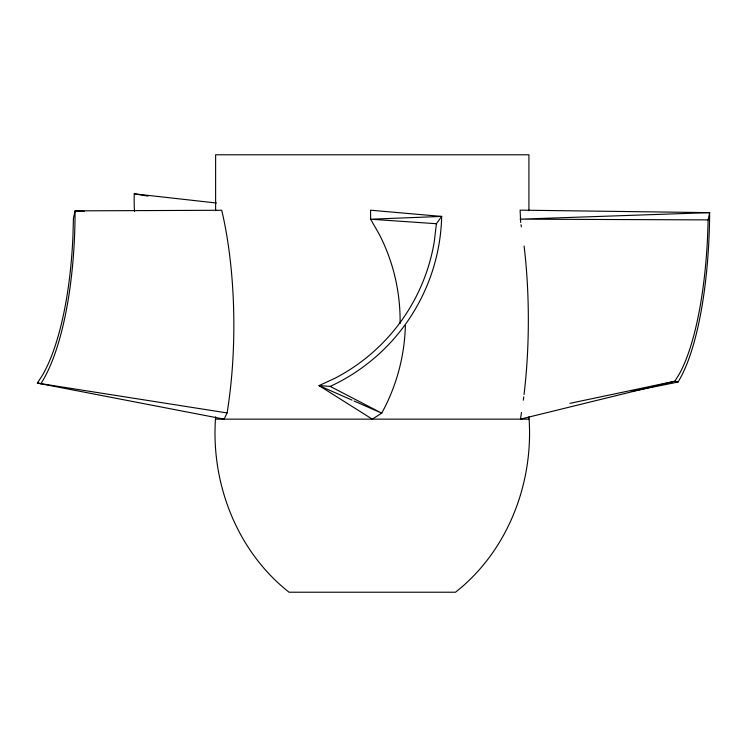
<?xml version="1.0" encoding="UTF-8"?>
<svg xmlns="http://www.w3.org/2000/svg" width="747" height="747" viewBox="0 0 747 747"><rect width="100%" height="100%" fill="white"/><g stroke="black" fill="none" stroke-linecap="round" stroke-linejoin="round"><path stroke-width="1.12" d="M520.668 222.485L520.127 210.15L709.65 212.634L708.147 219.898L707.54 237.546A188.823 53.093 -90 0 1 679.425 373.827L674.877 381.213L520.454 419.142L521.49 412.484M400.075 323.61A188.823 188.776 -4.8 0 0 379.448 234.651L370.643 219.216L370.568 210.206L441.682 216.425L436.397 223.717L434.324 241.374A188.823 188.776 -3.8 0 1 335.179 378.141L319.044 385.611L372.277 419.142L381.726 413.166A192.418 192.371 2 0 0 405.369 325.711M227.088 412.932L224.1 419.142L37.35 383.099L42.458 375.237A188.823 60.628 89.9 0 0 72.945 235.996L73.439 218.292L75.064 210.859L221.728 210.271A192.418 61.357 89.9 0 1 227.088 412.932L37.35 383.099L40.936 383.622A192.418 61.385 90 0 0 75.064 210.859L84.383 211.401M569.896 403.352L674.877 381.213L678.005 382.062A192.418 54.494 89.9 0 0 709.65 212.634L520.145 219.16L708.147 219.898M631.308 391.456L678.005 382.062M215.622 419.142L528.932 419.142M436.397 223.717L370.643 219.216L441.682 216.425A192.418 192.371 1.7 0 1 330.202 386.404L319.044 385.611L351.977 400.084M134.469 211.382A192.418 151.576 -77.4 0 1 134.245 193.828L216.434 203.016M134.245 193.828L147.999 196.116M354.106 401.027L381.726 413.166L330.202 386.404M521.023 224.698L521.378 226.911M528.932 210.682L528.932 154.778L215.622 154.778L215.622 210.682M528.932 416.817C534.03 482.665 507.979 550.959 455.502 592.222L289.052 592.222C236.575 550.959 210.523 482.665 215.622 416.817M524.095 246.006A188.823 53.037 90 0 1 524.039 394.519M523.759 396.816A188.823 53.037 90 0 1 523.32 400.224"/></g></svg>
